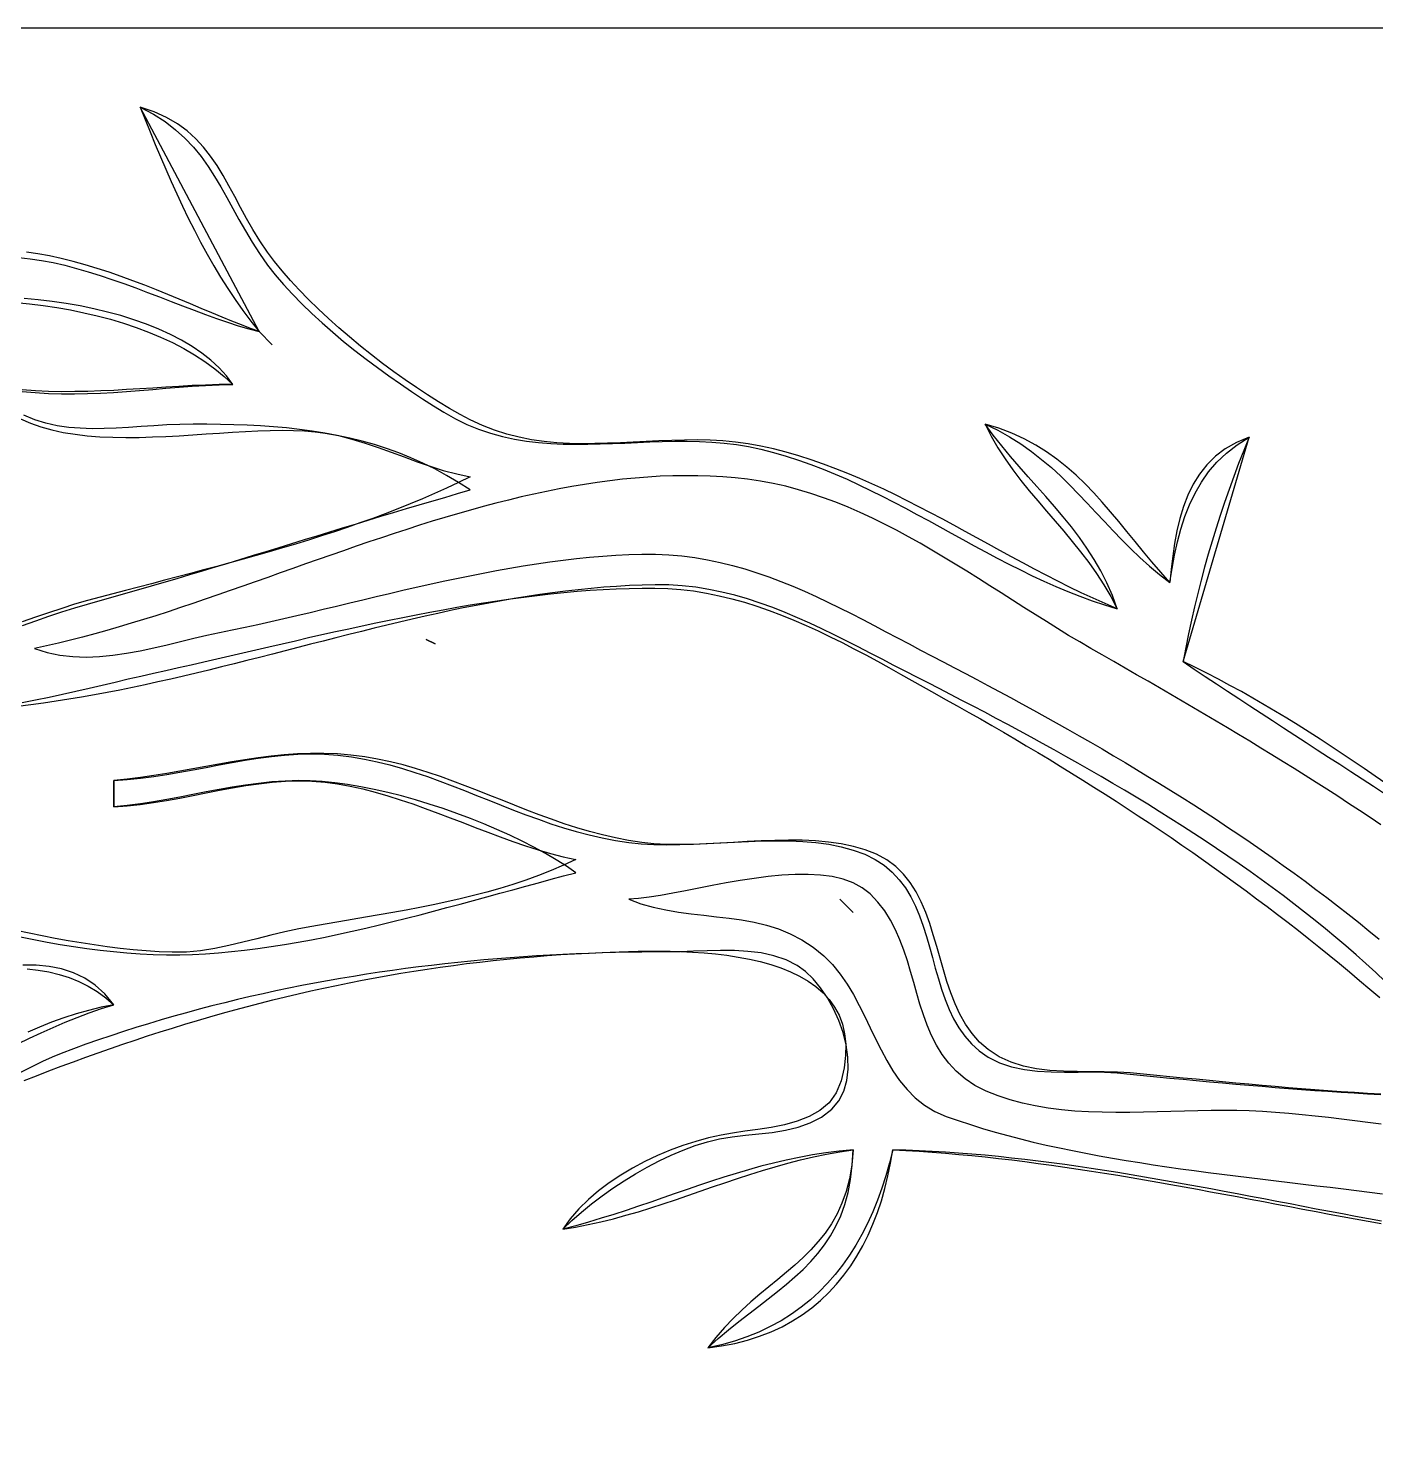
# Model space of a CAD drawing. Extents: x 0 to 411, y 0 to 483.
# Drawn here: x 221.5 to 323.6, y 376.7 to 483 of the extents above; entities that cross this region are included whole.
import ezdxf

# ---------------------------------------------------------------- set-up
doc = ezdxf.new("R2010")
doc.units = 0
for name, color, linetype in [('C18', 18, 'CONTINUOUS'), ('C27', 27, 'CONTINUOUS'), ('C59', 59, 'CONTINUOUS'), ('C7', 7, 'CONTINUOUS')]:
    doc.layers.add(name, color=color, linetype=linetype)

msp = doc.modelspace()

# ---------------------------------------------------------------- linework, layer by layer
at = {"layer": 'C18'}
for points in [[(269, 440.8155), (268.0282, 440.7921), (267.0569, 440.7528), (266.0862, 440.6982), (265.1159, 440.6288), (264.1462, 440.5453), (263.1769, 440.4483), (262.208, 440.3382), (261.2395, 440.2158), (260.2715, 440.0815), (259.3039, 439.936), (258.3366, 439.7799), (257.3697, 439.6137), (256.4031, 439.438), (255.4369, 439.2534), (254.4709, 439.0605), (253.5053, 438.8598), (252.54, 438.6521), (251.5749, 438.4377), (250.61, 438.2174), (249.6454, 437.9917), (248.681, 437.7611), (247.7168, 437.5264), (246.7528, 437.288), (245.789, 437.0465), (244.8253, 436.8026), (243.8617, 436.5567), (242.8982, 436.3096), (241.9349, 436.0617), (240.9716, 435.8137), (240.0084, 435.5661), (239.0452, 435.3196), (238.0821, 435.0746), (237.119, 434.8319), (236.1559, 434.5919), (235.1928, 434.3553), (234.2297, 434.1226), (233.2665, 433.8945), (232.3032, 433.6714), (231.3399, 433.4541), (230.3765, 433.243), (229.4129, 433.0388), (228.4493, 432.8421), (227.4855, 432.6533), (226.5215, 432.4732), (225.5574, 432.3023), (224.593, 432.1412), (223.6285, 431.9904), (222.6637, 431.8506), (221.6987, 431.7223), (220.7334, 431.6061)], [(324.3179, 410.7682), (323.5899, 411.4501), (322.8504, 412.1248), (322.0999, 412.7923), (321.3387, 413.4527), (320.5674, 414.1059), (319.7863, 414.7522), (318.9959, 415.3915), (318.1967, 416.0239), (317.3889, 416.6495), (316.5732, 417.2682), (315.7499, 417.8802), (314.9194, 418.4856), (314.0823, 419.0843), (313.2388, 419.6764), (312.3895, 420.2621), (311.5349, 420.8412), (310.6752, 421.414), (309.811, 421.9804), (308.9427, 422.5406), (308.0707, 423.0945), (307.1955, 423.6422), (306.3174, 424.1839), (305.437, 424.7194), (304.5547, 425.249), (303.6709, 425.7726), (302.786, 426.2903), (301.9004, 426.8021), (301.0147, 427.3082), (300.1292, 427.8086), (299.2444, 428.3033), (298.3606, 428.7923), (297.4785, 429.2758), (296.5982, 429.7539), (295.7204, 430.2264), (294.8455, 430.6936), (293.9737, 431.1555), (293.1058, 431.612), (292.2419, 432.0634), (291.3826, 432.5095), (290.5284, 432.9506), (289.6795, 433.3866), (288.8366, 433.8177), (288, 434.2438), (287.0959, 434.707), (286.1916, 435.1753), (285.2862, 435.6455), (284.379, 436.1144), (283.4693, 436.5787), (282.5563, 437.0352), (281.6391, 437.4808), (280.7172, 437.9123), (279.7896, 438.3263), (278.8557, 438.7197), (277.9147, 439.0894), (276.9658, 439.432), (276.0082, 439.7444), (275.0413, 440.0234), (274.0642, 440.2658), (273.0762, 440.4683), (272.0766, 440.6277), (271.0645, 440.7409), (270.0392, 440.8045), (269, 440.8156)], [(220.9303, 414.1421), (221.9344, 413.9417), (222.939, 413.7524), (223.9441, 413.5756), (224.9495, 413.4128), (225.9552, 413.2655), (226.9612, 413.1351), (227.9674, 413.023), (228.9738, 412.9307), (229.9803, 412.8597), (230.9869, 412.8113), (231.9934, 412.7871), (233, 412.7885), (233.9623, 412.814), (234.9345, 412.862), (235.9157, 412.9314), (236.9052, 413.0212), (237.9022, 413.1303), (238.9059, 413.2576), (239.9156, 413.4021), (240.9304, 413.5626), (241.9497, 413.7382), (242.9725, 413.9277), (243.9983, 414.13), (245.0261, 414.3442), (246.0552, 414.5691), (247.0848, 414.8037), (248.1142, 415.0469), (249.1426, 415.2976), (250.1692, 415.5548), (251.1932, 415.8174), (252.2139, 416.0843), (253.2305, 416.3544), (254.2422, 416.6267), (255.2482, 416.9002), (256.2478, 417.1737), (257.2402, 417.4462), (258.2247, 417.7166), (259.2003, 417.9839), (260.1665, 418.2469), (261.1223, 418.5046), (262.067, 418.756), (263, 419), (262.2803, 419.492), (261.5081, 419.9795), (260.6878, 420.4608), (259.8241, 420.934), (258.9215, 421.3973), (257.9844, 421.8488), (257.0174, 422.2867), (256.025, 422.7092), (255.0118, 423.1145), (253.9822, 423.5007), (252.9408, 423.866), (251.8921, 424.2085), (250.8407, 424.5265), (249.791, 424.818), (248.7476, 425.0814), (247.715, 425.3147), (246.6978, 425.5161), (245.7004, 425.6837), (244.7274, 425.8159), (243.7833, 425.9106), (242.8727, 425.9661), (242, 425.9807), (240.9835, 425.9504), (239.9736, 425.8795), (238.969, 425.7738), (237.9689, 425.6392), (236.9723, 425.4816), (235.9783, 425.3069), (234.9858, 425.121), (233.9938, 424.9298), (233.0015, 424.7391), (232.0078, 424.5548), (231.0118, 424.3829), (230.0125, 424.2292), (229.0088, 424.0996), (228, 424), (228, 426), (229.0121, 426.0655), (230.0182, 426.1655), (231.0191, 426.2943), (232.0157, 426.4462), (233.0089, 426.6153), (233.9995, 426.7961), (234.9884, 426.9827), (235.9764, 427.1695), (236.9644, 427.3507), (237.9533, 427.5206), (238.944, 427.6735), (239.9372, 427.8037), (240.9339, 427.9054), (241.935, 427.973), (242.9413, 428.0006), (243.9536, 427.9826), (244.9729, 427.9133), (246, 427.787), (246.9796, 427.6172), (247.9492, 427.4099), (248.9098, 427.1691), (249.8627, 426.8984), (250.8089, 426.6018), (251.7497, 426.283), (252.6862, 425.9458), (253.6196, 425.5942), (254.5509, 425.2319), (255.4814, 424.8627), (256.4121, 424.4905), (257.3443, 424.1191), (258.2792, 423.7523), (259.2178, 423.3939), (260.1612, 423.0478), (261.1108, 422.7177), (262.0676, 422.4076), (263.0327, 422.1212), (264.0073, 421.8623), (264.9927, 421.6348), (265.9898, 421.4425), (267, 421.2893), (267.9349, 421.1931), (268.897, 421.1396), (269.8825, 421.1219), (270.8876, 421.1329), (271.9086, 421.1656), (272.9415, 421.2132), (273.9827, 421.2685), (275.0282, 421.3247), (276.0745, 421.3747), (277.1175, 421.4116), (278.1535, 421.4284), (279.1788, 421.4181), (280.1896, 421.3737), (281.1819, 421.2883), (282.1521, 421.1549), (283.0964, 420.9664), (284.0109, 420.716), (284.8919, 420.3966), (285.6754, 420.0155), (286.3662, 419.564), (286.9725, 419.0484), (287.5029, 418.4751), (287.9655, 417.8503), (288.3688, 417.1804), (288.721, 416.4718), (289.0306, 415.7307), (289.3059, 414.9635), (289.5552, 414.1766), (289.7868, 413.3762), (290.0091, 412.5687), (290.2305, 411.7604), (290.4593, 410.9576), (290.7038, 410.1668), (290.9723, 409.3942), (291.2734, 408.6461), (291.6151, 407.9289), (292.006, 407.2489), (292.4544, 406.6124), (292.9685, 406.0259), (293.5568, 405.4955), (294.2276, 405.0277), (295.0902, 404.5935), (296.0103, 404.2856), (296.9759, 404.083), (297.9749, 403.9643), (298.9953, 403.9084), (300.0253, 403.8942), (301.0527, 403.9005), (302.0656, 403.906), (303.052, 403.8896), (304, 403.8302), (305.0016, 403.7346), (306.0023, 403.6389), (307.0024, 403.5434), (308.0018, 403.4483), (309.0006, 403.354), (309.999, 403.2606), (310.9969, 403.1685), (311.9945, 403.0778), (312.9919, 402.989), (313.9891, 402.9022), (314.9862, 402.8178), (315.9832, 402.7359), (316.9804, 402.6569), (317.9777, 402.5811), (318.9752, 402.5086), (319.973, 402.4399), (320.9712, 402.3751), (321.9699, 402.3145), (322.9691, 402.2583), (323.969, 402.207)], [(282.3858, 401.0925), (282.9198, 401.7278), (283.2974, 402.4581), (283.5299, 403.2651), (283.6287, 404.1305), (283.6052, 405.036), (283.4709, 405.9632), (283.2371, 406.894), (282.9151, 407.8101), (282.5165, 408.693), (282.0527, 409.5247), (281.5349, 410.2867), (280.9746, 410.9608), (280.3833, 411.5287), (279.7723, 411.9722), (278.9217, 412.4012), (278.0057, 412.7116), (277.0382, 412.9207), (276.0332, 413.0456), (275.0047, 413.1038), (273.9667, 413.1126), (272.9333, 413.0893), (271.9183, 413.0512), (270.9359, 413.0157), (270, 413), (269.001, 412.997), (268.0021, 412.9881), (267.0033, 412.9733), (266.0046, 412.9523), (265.0062, 412.9252), (264.0081, 412.8919), (263.0103, 412.8523), (262.0129, 412.8064), (261.0159, 412.754), (260.0195, 412.6952), (259.0236, 412.6297), (258.0282, 412.5577), (257.0336, 412.479), (256.0397, 412.3934), (255.0465, 412.3011), (254.0542, 412.2018), (253.0627, 412.0956), (252.0722, 411.9823), (251.0827, 411.8618), (250.0942, 411.7342), (249.1068, 411.5994), (248.1206, 411.4572), (247.1356, 411.3075), (246.1518, 411.1505), (245.1694, 410.9859), (244.1883, 410.8136), (243.2087, 410.6337), (242.2305, 410.4461), (241.2539, 410.2506), (240.2789, 410.0473), (239.3055, 409.8359), (238.3338, 409.6166), (237.3639, 409.3892), (236.3958, 409.1535), (235.4296, 408.9097), (234.4652, 408.6575), (233.5029, 408.397), (232.5425, 408.128), (231.5843, 407.8505), (230.6282, 407.5644), (229.6743, 407.2697), (228.7226, 406.9662), (227.7733, 406.6539), (226.8263, 406.3328), (225.8817, 406.0027), (224.9396, 405.6636), (224, 405.3155), (223.327, 405.0394), (222.5863, 404.698), (221.7866, 404.3037), (220.9364, 403.8691)], [(220.7254, 406.033), (221.6115, 406.461), (222.5016, 406.8797), (223.397, 407.2854), (224.299, 407.6749), (225.209, 408.0445), (226.1283, 408.3909), (227.0581, 408.7105), (228, 409), (227.3276, 409.8213), (226.5883, 410.491), (225.7886, 411.0211), (224.935, 411.4236), (224.034, 411.7105), (223.0922, 411.8937), (222.1161, 411.9852), (221.1123, 411.997)], [(324.0363, 392.5987), (323.0512, 392.7782), (322.0641, 392.9607), (321.0751, 393.1457), (320.0842, 393.3327), (319.0916, 393.5215), (318.0974, 393.7115), (317.1016, 393.9024), (316.1044, 394.0938), (315.1059, 394.2851), (314.1061, 394.4762), (313.1052, 394.6664), (312.1032, 394.8555), (311.1003, 395.043), (310.0965, 395.2284), (309.0919, 395.4115), (308.0868, 395.5918), (307.081, 395.7688), (306.0748, 395.9421), (305.0682, 396.1115), (304.0614, 396.2763), (303.0544, 396.4363), (302.0473, 396.591), (301.0403, 396.7401), (300.0334, 396.883), (299.0267, 397.0194), (298.0204, 397.1489), (297.0144, 397.2711), (296.009, 397.3856), (295.0042, 397.4919), (294.0002, 397.5896), (292.9969, 397.6784), (291.9946, 397.7578), (290.9932, 397.8275), (289.993, 397.8869), (288.994, 397.9357), (287.9963, 397.9735), (287, 398), (286.7542, 397.011), (286.481, 396.0451), (286.1793, 395.1034), (285.8485, 394.187), (285.4878, 393.2969), (285.0964, 392.4342), (284.6735, 391.6), (284.2184, 390.7953), (283.7303, 390.0212), (283.2085, 389.2789), (282.6521, 388.5693), (282.0604, 387.8935), (281.4326, 387.2526), (280.7679, 386.6477), (280.0656, 386.0799), (279.3249, 385.5502), (278.5451, 385.0597), (277.7252, 384.6095), (276.8647, 384.2006), (275.9627, 383.8341), (275.0184, 383.5112), (274.0311, 383.2327), (273, 383), (273.7904, 383.7027), (274.5737, 384.3631), (275.3466, 384.9882), (276.1061, 385.5848), (276.8492, 386.1597), (277.5727, 386.7198), (278.2737, 387.2719), (278.949, 387.8228), (279.5956, 388.3795), (280.2105, 388.9488), (280.7905, 389.5375), (281.3326, 390.1525), (281.8337, 390.8006), (282.2908, 391.4886), (282.7008, 392.2235), (283.0606, 393.0121), (283.3672, 393.8612), (283.6175, 394.7777), (283.8084, 395.7684), (283.9369, 396.8402), (284, 398), (282.9523, 397.9008), (281.9239, 397.7719), (280.9133, 397.6155), (279.9188, 397.4337), (278.9388, 397.2287), (277.9718, 397.0025), (277.0163, 396.7573), (276.0706, 396.4953), (275.1332, 396.2186), (274.2025, 395.9294), (273.2769, 395.6297), (272.3549, 395.3217), (271.4349, 395.0076), (270.5154, 394.6895), (269.5947, 394.3696), (268.6713, 394.0499), (267.7437, 393.7327), (266.8102, 393.42), (265.8692, 393.114), (264.9193, 392.8169), (263.9588, 392.5307), (262.9862, 392.2577), (262, 392), (262.6911, 392.6532), (263.4211, 393.2939), (264.1863, 393.9188), (264.9829, 394.525), (265.8074, 395.1093), (266.656, 395.6685), (267.5249, 396.1996), (268.4106, 396.6995), (269.3093, 397.1651), (270.2173, 397.5932), (271.131, 397.9808), (272.0467, 398.3247), (272.9606, 398.6219), (273.8802, 398.8448), (274.8474, 398.9996), (275.8464, 399.1136), (276.8611, 399.2146), (277.8755, 399.3301), (278.8738, 399.4878), (279.8399, 399.7153), (280.7579, 400.0402), (281.6118, 400.49), (282.3858, 401.0926)]]:
    msp.add_lwpolyline(points, dxfattribs=at)
at = {"layer": 'C27'}
msp.add_lwpolyline([(283, 417), (284, 416), (283, 417)], dxfattribs=at)
at = {"layer": 'C59'}
msp.add_lwpolyline([(251.6667, 436.6667), (252.3333, 436.3333), (251.6666, 436.6666)], dxfattribs=at)
at = {"layer": 'C7'}
for points in [[(411, 220), (411, 483), (173, 483)], [(220.7926, 465.6097), (221.6474, 465.5228), (222.5134, 465.3939), (223.3893, 465.2268), (224.2732, 465.0253), (225.1637, 464.7931), (226.0592, 464.5341), (226.958, 464.252), (227.8585, 463.9507), (228.7592, 463.6338), (229.6585, 463.3052), (230.5548, 462.9687), (231.4464, 462.6281), (232.3319, 462.287), (233.2095, 461.9494), (234.0777, 461.619), (234.9349, 461.2996), (235.7795, 460.995), (236.6099, 460.7089), (237.4245, 460.4452), (238.2217, 460.2076), (239, 460), (230, 477), (230.9938, 476.4755), (231.882, 475.9078), (232.6761, 475.2998), (233.3875, 474.6543), (234.0277, 473.9744), (234.6081, 473.2628), (235.1403, 472.5225), (235.6357, 471.7563), (236.1057, 470.9672), (236.5618, 470.158), (237.0155, 469.3316), (237.4782, 468.4909), (237.9615, 467.6389), (238.4767, 466.7783), (239.0353, 465.9121), (239.6489, 465.0432), (240.2225, 464.3065), (240.8481, 463.5698), (241.5207, 462.8351), (242.2351, 462.1044), (242.9862, 461.3797), (243.7689, 460.6631), (244.5781, 459.9566), (245.4086, 459.2623), (246.2553, 458.582), (247.1132, 457.918), (247.9771, 457.2721), (248.8418, 456.6465), (249.7024, 456.0431), (250.5536, 455.464), (251.3903, 454.9112), (252.2075, 454.3868), (253, 453.8927), (253.8695, 453.3975), (254.7481, 452.9714), (255.635, 452.6098), (256.5297, 452.3079), (257.4316, 452.0608), (258.3401, 451.8638), (259.2547, 451.7121), (260.1748, 451.601), (261.0997, 451.5257), (262.0288, 451.4815), (262.9617, 451.4635), (263.8977, 451.4669), (264.8362, 451.4871), (265.7767, 451.5192), (266.7185, 451.5585), (267.661, 451.6002), (268.6038, 451.6396), (269.5461, 451.6718), (270.4875, 451.6921), (271.4272, 451.6957), (272.3649, 451.6779), (273.2997, 451.6339), (274.2312, 451.5589), (275.1588, 451.4481), (276.0819, 451.2968), (277, 451.1003), (277.9687, 450.8498), (278.9244, 450.5703), (279.8681, 450.264), (280.8005, 449.9326), (281.7226, 449.5782), (282.6352, 449.2027), (283.5392, 448.8082), (284.4355, 448.3966), (285.3251, 447.9698), (286.2087, 447.5298), (287.0873, 447.0787), (287.9617, 446.6183), (288.8329, 446.1507), (289.7016, 445.6777), (290.5689, 445.2015), (291.4356, 444.7239), (292.3025, 444.2469), (293.1706, 443.7726), (294.0408, 443.3028), (294.9138, 442.8395), (295.7907, 442.3848), (296.6723, 441.9405), (297.5594, 441.5086), (298.453, 441.0912), (299.354, 440.6902), (300.2632, 440.3076), (301.1815, 439.9452), (302.1098, 439.6052), (303.049, 439.2895), (304, 439), (303.641, 440.0013), (303.2285, 440.956), (302.7675, 441.8688), (302.2628, 442.7447), (301.7195, 443.5885), (301.1426, 444.4052), (300.537, 445.1996), (299.9078, 445.9767), (299.2598, 446.7414), (298.5981, 447.4986), (297.9276, 448.2531), (297.2534, 449.01), (296.5804, 449.774), (295.9136, 450.5501), (295.2579, 451.3432), (294.6184, 452.1582), (294, 453), (294.9552, 452.5392), (295.8559, 452.037), (296.7074, 451.4974), (297.515, 450.9243), (298.2842, 450.3216), (299.0201, 449.6933), (299.7282, 449.0434), (300.4139, 448.3758), (301.0824, 447.6945), (301.7391, 447.0035), (302.3893, 446.3067), (303.0384, 445.6081), (303.6918, 444.9117), (304.3547, 444.2213), (305.0325, 443.5411), (305.7306, 442.8748), (306.4544, 442.2266), (307.209, 441.6003), (308, 441), (308.1676, 442.0464), (308.3587, 443.071), (308.58, 444.0706), (308.8387, 445.0422), (309.1417, 445.9824), (309.496, 446.8882), (309.9086, 447.7565), (310.3865, 448.584), (310.9367, 449.3676), (311.5662, 450.1041), (312.2818, 450.7905), (313.0908, 451.4235), (314, 452), (313.5961, 450.9994), (313.2086, 450.0064), (312.8369, 449.0195), (312.4804, 448.0371), (312.1387, 447.0578), (311.8113, 446.0801), (311.4975, 445.1024), (311.1969, 444.1233), (310.9091, 443.1413), (310.6333, 442.1549), (310.3692, 441.1625), (310.1162, 440.1627), (309.8739, 439.154), (309.6416, 438.1349), (309.4188, 437.1038), (309.2051, 436.0593), (309, 435), (309.841, 434.4344), (310.6837, 433.8711), (311.5278, 433.31), (312.3732, 432.7509), (313.2197, 432.1934), (314.0672, 431.6374), (314.9156, 431.0826), (315.7647, 430.5289), (316.6144, 429.976), (317.4644, 429.4238), (318.3147, 428.8719), (319.1652, 428.3202), (320.0155, 427.7684), (320.8658, 427.2164), (321.7156, 426.6639), (322.565, 426.1107), (323.4138, 425.5566), (324.2618, 425.0013)], [(324.3621, 425.7515), (323.5408, 426.3244), (322.7171, 426.8929), (321.8907, 427.4567), (321.0614, 428.0152), (320.2288, 428.5679), (319.3929, 429.1143), (318.5532, 429.6539), (317.7095, 430.1862), (316.8617, 430.7107), (316.0094, 431.227), (315.1523, 431.7345), (314.2904, 432.2328), (313.4231, 432.7213), (312.5505, 433.1995), (311.6721, 433.667), (310.7877, 434.1232), (309.8971, 434.5677), (309, 435), (314, 452), (313.0386, 451.604), (312.1898, 451.1195), (311.4459, 450.5538), (310.7993, 449.9139), (310.2424, 449.2069), (309.7674, 448.44), (309.3667, 447.6202), (309.0327, 446.7547), (308.7577, 445.8506), (308.534, 444.915), (308.3541, 443.955), (308.2102, 442.9778), (308.0947, 441.9904), (308, 441), (307.3092, 441.7715), (306.6432, 442.5463), (305.9964, 443.3209), (305.3638, 444.0921), (304.7401, 444.8565), (304.12, 445.6109), (303.4983, 446.3519), (302.8697, 447.0762), (302.2289, 447.7806), (301.5708, 448.4618), (300.8901, 449.1163), (300.1815, 449.741), (299.4398, 450.3325), (298.6597, 450.8876), (297.836, 451.4028), (296.9634, 451.875), (296.0367, 452.3008), (295.0506, 452.6769), (294, 453), (294.464, 452.0833), (294.9729, 451.2028), (295.5208, 450.3536), (296.1018, 449.5307), (296.71, 448.7292), (297.3397, 447.9443), (297.9849, 447.171), (298.6397, 446.4044), (299.2983, 445.6397), (299.9549, 444.8719), (300.6035, 444.0961), (301.2383, 443.3075), (301.8534, 442.5011), (302.443, 441.6721), (303.0012, 440.8155), (303.5222, 439.9264), (304, 439), (303.0908, 439.3884), (302.1879, 439.793), (301.2908, 440.2121), (300.3988, 440.6442), (299.5112, 441.0878), (298.6275, 441.5411), (297.7471, 442.0028), (296.8694, 442.4713), (295.9937, 442.9449), (295.1195, 443.4222), (294.2461, 443.9015), (293.3729, 444.3814), (292.4994, 444.8602), (291.6248, 445.3364), (290.7487, 445.8084), (289.8703, 446.2748), (288.9891, 446.7338), (288.1045, 447.1841), (287.2159, 447.6239), (286.3226, 448.0518), (285.424, 448.4662), (284.5196, 448.8655), (283.6087, 449.2482), (282.6907, 449.6128), (281.7651, 449.9576), (280.8311, 450.2811), (279.8882, 450.5817), (278.9358, 450.8579), (277.9732, 451.1082), (277, 451.331), (276.0485, 451.5072), (275.0923, 451.6357), (274.1318, 451.7221), (273.1678, 451.7719), (272.2008, 451.791), (271.2315, 451.7849), (270.2604, 451.7593), (269.2883, 451.7199), (268.3158, 451.6723), (267.3434, 451.6222), (266.3717, 451.5753), (265.4015, 451.5371), (264.4333, 451.5134), (263.4678, 451.5098), (262.5055, 451.532), (261.5471, 451.5857), (260.5933, 451.6765), (259.6446, 451.81), (258.7016, 451.9919), (257.7651, 452.2279), (256.8355, 452.5237), (255.9136, 452.8848), (255, 453.3171), (254.2229, 453.7321), (253.4228, 454.1863), (252.6037, 454.6768), (251.7695, 455.2011), (250.9244, 455.7564), (250.0723, 456.3402), (249.2171, 456.9498), (248.363, 457.5826), (247.5139, 458.2358), (246.6738, 458.9068), (245.8467, 459.5931), (245.0366, 460.2918), (244.2475, 461.0005), (243.4835, 461.7164), (242.7484, 462.4369), (242.0465, 463.1593), (241.3815, 463.881), (240.7576, 464.5994), (240.1787, 465.3117), (239.6489, 466.0154), (239.0643, 466.8704), (238.5347, 467.7247), (238.0478, 468.5736), (237.5913, 469.4124), (237.1527, 470.2365), (236.72, 471.0412), (236.2806, 471.8219), (235.8224, 472.5739), (235.333, 473.2926), (234.8001, 473.9734), (234.2114, 474.6115), (233.5546, 475.2024), (232.8173, 475.7413), (231.9874, 476.2236), (231.0523, 476.6447), (230, 477), (230.3748, 476.0648), (230.7545, 475.1269), (231.1402, 474.1877), (231.5329, 473.2483), (231.9338, 472.31), (232.3438, 471.3741), (232.7641, 470.4419), (233.1958, 469.5146), (233.6398, 468.5935), (234.0974, 467.6798), (234.5695, 466.7749), (235.0573, 465.8799), (235.5618, 464.9961), (236.0841, 464.1248), (236.6252, 463.2673), (237.1863, 462.4248), (237.7684, 461.5985), (238.3726, 460.7898), (239, 460), (238.3487, 460.2416), (237.6628, 460.5085), (236.9446, 460.7976), (236.1967, 461.1054), (235.4216, 461.4287), (234.6218, 461.7642), (233.7999, 462.1086), (232.9583, 462.4586), (232.0996, 462.8109), (231.2263, 463.1622), (230.3409, 463.5093), (229.4459, 463.8488), (228.5438, 464.1775), (227.6371, 464.492), (226.7284, 464.7891), (225.8202, 465.0654), (224.915, 465.3177), (224.0153, 465.5428), (223.1236, 465.7372), (222.2425, 465.8977), (221.3744, 466.0211)], [(221.0449, 455.471), (222.046, 455.3759), (223.0418, 455.3152), (224.0334, 455.2852), (225.0218, 455.2822), (226.008, 455.3024), (226.9929, 455.3422), (227.9777, 455.3979), (228.9633, 455.4657), (229.9508, 455.5419), (230.9411, 455.6229), (231.9353, 455.7048), (232.9344, 455.7841), (233.9394, 455.857), (234.9513, 455.9197), (235.9712, 455.9686), (237, 456), (236.5225, 456.6442), (235.9718, 457.2531), (235.3528, 457.8271), (234.6703, 458.3665), (233.9294, 458.8717), (233.1348, 459.3432), (232.2914, 459.7814), (231.4043, 460.1867), (230.4782, 460.5594), (229.518, 460.9), (228.5287, 461.2089), (227.5152, 461.4864), (226.4824, 461.7331), (225.4351, 461.9493), (224.3783, 462.1353), (223.3168, 462.2917), (222.2556, 462.4188), (221.1995, 462.517)], [(220.5913, 462.1944), (221.6183, 462.0949), (222.6483, 461.9694), (223.6782, 461.8174), (224.705, 461.6382), (225.7254, 461.4314), (226.7364, 461.1965), (227.7349, 460.933), (228.7178, 460.6404), (229.6818, 460.3182), (230.624, 459.9657), (231.5412, 459.5827), (232.4303, 459.1684), (233.2882, 458.7225), (234.1117, 458.2444), (234.8977, 457.7336), (235.6432, 457.1896), (236.345, 456.6119), (237, 456), (235.9701, 455.9827), (234.95, 455.9501), (233.9385, 455.9052), (232.9343, 455.8511), (231.9365, 455.7908), (230.9439, 455.7273), (229.9553, 455.6637), (228.9697, 455.6031), (227.9859, 455.5484), (227.0028, 455.5028), (226.0192, 455.4692), (225.0341, 455.4507), (224.0463, 455.4503), (223.0547, 455.4712), (222.0581, 455.5163), (221.0555, 455.5887)], [(239, 460), (240, 459), (239, 460)], [(220.9372, 453.3993), (221.6824, 453.0646), (222.4714, 452.783), (223.3003, 452.5508), (224.1655, 452.3641), (225.0631, 452.2192), (225.9893, 452.1123), (226.9404, 452.0398), (227.9126, 451.9977), (228.902, 451.9825), (229.905, 451.9902), (230.9177, 452.0173), (231.9364, 452.0598), (232.9572, 452.1141), (233.9764, 452.1764), (234.9902, 452.243), (235.9949, 452.31), (236.9866, 452.3738), (237.9615, 452.4305), (238.916, 452.4765), (239.8461, 452.5079), (240.7482, 452.521), (241.6184, 452.5121), (242.4529, 452.4774), (243.248, 452.4131), (244, 452.3156)], [(221.084, 437.7426), (222.0826, 438.0842), (223.0745, 438.4284), (224.0588, 438.7634), (225.0343, 439.0779), (226, 439.3603), (226.9727, 439.6282), (227.9444, 439.8996), (228.9151, 440.1743), (229.8849, 440.4521), (230.8538, 440.7328), (231.8219, 441.016), (232.7892, 441.3017), (233.7559, 441.5895), (234.722, 441.8792), (235.6876, 442.1706), (236.6528, 442.4635), (237.6176, 442.7576), (238.582, 443.0527), (239.5463, 443.3485), (240.5103, 443.645), (241.4743, 443.9417), (242.4383, 444.2385), (243.4023, 444.5352), (244.3664, 444.8315), (245.3307, 445.1271), (246.2953, 445.422), (247.2602, 445.7158), (248.2256, 446.0082), (249.1913, 446.2992), (250.1577, 446.5884), (251.1246, 446.8756), (252.0922, 447.1606), (253.0606, 447.4431), (254.0298, 447.723), (255, 448), (254.1058, 448.5764), (253.2084, 449.1074), (252.3076, 449.5947), (251.4029, 450.0401), (250.4938, 450.4455), (249.5801, 450.8128), (248.6613, 451.1436), (247.737, 451.4399), (246.8068, 451.7035), (245.8703, 451.9363), (244.9272, 452.1399), (243.977, 452.3164), (243.0193, 452.4674), (242.0538, 452.5949), (241.0801, 452.7006), (240.0977, 452.7864), (239.1063, 452.8541), (238.1054, 452.9055), (237.0948, 452.9426), (236.0739, 452.967), (235.0424, 452.9806), (234, 452.9853), (232.9961, 452.9704), (232.0061, 452.93), (231.0299, 452.8731), (230.0675, 452.8082), (229.1187, 452.7443), (228.1835, 452.6901), (227.2619, 452.6544), (226.3537, 452.6461), (225.459, 452.6739), (224.5776, 452.7465), (223.7095, 452.8729), (222.8547, 453.0618), (222.013, 453.3219), (221.1844, 453.6622)], [(244, 452.3155), (245.0282, 452.1176), (246.0391, 451.8613), (247.0365, 451.5592), (248.0245, 451.2238), (249.0068, 450.8676), (249.9874, 450.5034), (250.9701, 450.1436), (251.9588, 449.8007), (252.9574, 449.4875), (253.9698, 449.2164), (255, 449), (254.1111, 448.563), (253.2108, 448.1392), (252.2999, 447.7282), (251.3788, 447.3293), (250.4484, 446.9422), (249.5091, 446.5664), (248.5618, 446.2012), (247.6069, 445.8463), (246.6451, 445.5011), (245.6771, 445.1652), (244.7036, 444.8381), (243.7251, 444.5191), (242.7423, 444.208), (241.7559, 443.9041), (240.7665, 443.607), (239.7747, 443.3161), (238.7811, 443.0311), (237.7865, 442.7513), (236.7914, 442.4763), (235.7966, 442.2056), (234.8025, 441.9387), (233.81, 441.6751), (232.8196, 441.4143), (231.8319, 441.1558), (230.8476, 440.8992), (229.8674, 440.6438), (228.8919, 440.3893), (227.9217, 440.1351), (226.9575, 439.8808), (226, 439.6258)], [(276, 448.8155), (275.062, 448.9166), (274.1219, 448.9934), (273.1796, 449.0465), (272.2352, 449.0766), (271.2889, 449.0843), (270.3408, 449.0705), (269.391, 449.0357), (268.4395, 448.9807), (267.4865, 448.9062), (266.5321, 448.8128), (265.5764, 448.7013), (264.6195, 448.5724), (263.6615, 448.4267), (262.7025, 448.265), (261.7426, 448.0879), (260.7819, 447.8962), (259.8205, 447.6905), (258.8585, 447.4715), (257.8961, 447.24), (256.9332, 446.9966), (255.9702, 446.742), (255.0069, 446.4769), (254.0436, 446.2021), (253.0803, 445.9181), (252.1172, 445.6258), (251.1544, 445.3257), (250.1919, 445.0187), (249.2298, 444.7053), (248.2683, 444.3863), (247.3075, 444.0624), (246.3475, 443.7343), (245.3883, 443.4027), (244.4302, 443.0682), (243.4731, 442.7316), (242.5172, 442.3935), (241.5626, 442.0547), (240.6094, 441.7159), (239.6577, 441.3777), (238.7076, 441.0408), (237.7592, 440.706), (236.8127, 440.3739), (235.8681, 440.0452), (234.9254, 439.7207), (233.985, 439.401), (233.0467, 439.0868), (232.1108, 438.7788), (231.1773, 438.4777), (230.2464, 438.1843), (229.3182, 437.8991), (228.3926, 437.6229), (227.47, 437.3564), (226.5503, 437.1003), (225.6337, 436.8553), (224.7202, 436.6221), (223.8101, 436.4013), (222.9033, 436.1937), (222, 436)], [(323.9795, 422.6377), (323.1707, 423.1814), (322.3582, 423.7215), (321.542, 424.2584), (320.7222, 424.7919), (319.899, 425.3224), (319.0724, 425.8499), (318.2426, 426.3747), (317.4096, 426.8968), (316.5736, 427.4163), (315.7347, 427.9335), (314.893, 428.4484), (314.0486, 428.9612), (313.2015, 429.4721), (312.352, 429.9812), (311.5, 430.4886), (310.6458, 430.9945), (309.7893, 431.499), (308.9308, 432.0023), (308.0703, 432.5044), (307.2079, 433.0056), (306.3437, 433.506), (305.4779, 434.0057), (304.6105, 434.5049), (303.7416, 435.0037), (302.8714, 435.5022), (302, 436.0007), (301.1652, 436.4853), (300.3273, 436.9855), (299.486, 437.4991), (298.6413, 438.024), (297.793, 438.5583), (296.941, 439.0998), (296.0852, 439.6465), (295.2253, 440.1963), (294.3613, 440.7472), (293.493, 441.2971), (292.6203, 441.8439), (291.7431, 442.3856), (290.8612, 442.9201), (289.9744, 443.4454), (289.0827, 443.9594), (288.1859, 444.4601), (287.2838, 444.9453), (286.3764, 445.4131), (285.4634, 445.8613), (284.5448, 446.2879), (283.6204, 446.6909), (282.69, 447.0681), (281.7536, 447.4175), (280.811, 447.7372), (279.862, 448.0249), (278.9066, 448.2786), (277.9445, 448.4964), (276.9757, 448.676), (276, 448.8156)], [(222, 436), (222.941, 435.6925), (223.9059, 435.4877), (224.8909, 435.3748), (225.8925, 435.3434), (226.9068, 435.383), (227.9302, 435.4831), (228.959, 435.6332), (229.9895, 435.8227), (231.0179, 436.0411), (232.0406, 436.278), (233.0538, 436.5229), (234.0539, 436.7651), (235.0372, 436.9942), (236, 437.1998), (236.966, 437.397), (237.9374, 437.6027), (238.9139, 437.8161), (239.8952, 438.0363), (240.8808, 438.2621), (241.8706, 438.4928), (242.8642, 438.7275), (243.8613, 438.9651), (244.8615, 439.2047), (245.8646, 439.4454), (246.8701, 439.6863), (247.8779, 439.9265), (248.8875, 440.165), (249.8987, 440.4008), (250.9111, 440.6331), (251.9244, 440.8609), (252.9383, 441.0833), (253.9525, 441.2994), (254.9666, 441.5082), (255.9804, 441.7087), (256.9934, 441.9002), (258.0055, 442.0815), (259.0162, 442.2518), (260.0253, 442.4102), (261.0324, 442.5558), (262.0372, 442.6875), (263.0394, 442.8045), (264.0386, 442.9058), (265.0346, 442.9905), (266.0271, 443.0577), (267.0156, 443.1064), (268, 443.1358), (269.0223, 443.1335), (270.0292, 443.0878), (271.0214, 443.0006), (271.9998, 442.8742), (272.9652, 442.7107), (273.9186, 442.5122), (274.8608, 442.281), (275.7927, 442.019), (276.715, 441.7286), (277.6287, 441.4118), (278.5347, 441.0707), (279.4338, 440.7076), (280.3269, 440.3246), (281.2148, 439.9238), (282.0984, 439.5073), (282.9786, 439.0774), (283.8562, 438.6361), (284.7321, 438.1856), (285.6071, 437.728), (286.4822, 437.2656), (287.3581, 436.8004), (288.2359, 436.3345), (289.1162, 435.8703), (290, 435.4097), (290.8356, 434.9763), (291.6756, 434.538), (292.5199, 434.0947), (293.368, 433.6464), (294.2196, 433.193), (295.0745, 432.7346), (295.9323, 432.2711), (296.7927, 431.8025), (297.6554, 431.3287), (298.5201, 430.8498), (299.3864, 430.3657), (300.2542, 429.8764), (301.123, 429.3819), (301.9926, 428.8821), (302.8626, 428.377), (303.7328, 427.8666), (304.6027, 427.3509), (305.4722, 426.8298), (306.3409, 426.3033), (307.2085, 425.7714), (308.0746, 425.2341), (308.9391, 424.6913), (309.8015, 424.143), (310.6615, 423.5893), (311.5189, 423.03), (312.3733, 422.4651), (313.2245, 421.8947), (314.0721, 421.3186), (314.9157, 420.7369), (315.7552, 420.1496), (316.5901, 419.5565), (317.4202, 418.9578), (318.2452, 418.3533), (319.0647, 417.7431), (319.8785, 417.1271), (320.6862, 416.5053), (321.4875, 415.8776), (322.2822, 415.2441), (323.0698, 414.6047), (323.8501, 413.9595)], [(221.0534, 431.8917), (222.074, 432.0909), (223.0925, 432.3025), (224.1075, 432.5238), (225.1176, 432.7521), (226.1216, 432.9847), (227.1179, 433.2188), (228.1053, 433.4518), (229.0824, 433.6808), (230.0477, 433.9033), (231, 434.1165), (231.9449, 434.3257), (232.8975, 434.5396), (233.8573, 434.7577), (234.824, 434.9794), (235.7971, 435.2041), (236.7762, 435.4313), (237.761, 435.6604), (238.7511, 435.8907), (239.7461, 436.1218), (240.7455, 436.3531), (241.7491, 436.5839), (242.7564, 436.8138), (243.7671, 437.0421), (244.7807, 437.2683), (245.7969, 437.4917), (246.8152, 437.7119), (247.8354, 437.9283), (248.8569, 438.1402), (249.8795, 438.3472), (250.9026, 438.5485), (251.9261, 438.7438), (252.9493, 438.9323), (253.9721, 439.1135), (254.9939, 439.2869), (256.0144, 439.4519), (257.0332, 439.6079), (258.0499, 439.7543), (259.0642, 439.8905), (260.0755, 440.0161), (261.0837, 440.1303), (262.0882, 440.2327), (263.0886, 440.3227), (264.0847, 440.3997), (265.076, 440.463), (266.062, 440.5123), (267.0425, 440.5468), (268.0171, 440.566), (268.9853, 440.5694), (269.9698, 440.5408), (270.949, 440.4664), (271.923, 440.3487), (272.8915, 440.19), (273.8546, 439.9928), (274.8121, 439.7594), (275.764, 439.4924), (276.7101, 439.194), (277.6504, 438.8668), (278.5848, 438.5132), (279.5132, 438.1355), (280.4356, 437.7362), (281.3518, 437.3178), (282.2618, 436.8825), (283.1654, 436.4329), (284.0626, 435.9713), (284.9534, 435.5002), (285.8376, 435.022), (286.7151, 434.5391), (287.5859, 434.0539), (288.4498, 433.5689), (289.3069, 433.0864), (290.157, 432.6089), (291, 432.1389)], [(226, 439.6257), (225.0286, 439.3463), (224.0474, 439.0334), (223.0577, 438.699), (222.0608, 438.3549), (221.0583, 438.0132)], [(291, 432.1388), (291.8834, 431.6464), (292.7639, 431.1511), (293.6415, 430.6528), (294.516, 430.1514), (295.3875, 429.6469), (296.256, 429.1391), (297.1214, 428.628), (297.9838, 428.1137), (298.8431, 427.5959), (299.6994, 427.0747), (300.5525, 426.55), (301.4026, 426.0217), (302.2495, 425.4898), (303.0933, 424.9542), (303.934, 424.4149), (304.7715, 423.8717), (305.6058, 423.3247), (306.437, 422.7738), (307.265, 422.2189), (308.0897, 421.6599), (308.9113, 421.0968), (309.7296, 420.5296), (310.5447, 419.9581), (311.3566, 419.3824), (312.1651, 418.8023), (312.9704, 418.2178), (313.7724, 417.6288), (314.5711, 417.0354), (315.3665, 416.4373), (316.1585, 415.8346), (316.9472, 415.2272), (317.7326, 414.615), (318.5145, 413.998), (319.2931, 413.3762), (320.0683, 412.7494), (320.8402, 412.1176), (321.6085, 411.4807), (322.3735, 410.8387), (323.135, 410.1916), (323.8931, 409.5392)], [(294.2276, 405.6033), (293.577, 406.1754), (293.0119, 406.8171), (292.5218, 407.5195), (292.0967, 408.2742), (291.7262, 409.0724), (291.4001, 409.9055), (291.1083, 410.7649), (290.8404, 411.6419), (290.5864, 412.5279), (290.3358, 413.4142), (290.0786, 414.2923), (289.8045, 415.1534), (289.5032, 415.989), (289.1646, 416.7904), (288.7783, 417.5489), (288.3343, 418.256), (287.8222, 418.9029), (287.2318, 419.481), (286.5529, 419.9818), (285.7754, 420.3966), (284.9211, 420.7283), (284.0271, 420.9886), (283.0978, 421.1846), (282.1377, 421.3235), (281.1514, 421.4124), (280.1435, 421.4585), (279.1183, 421.469), (278.0805, 421.4511), (277.0345, 421.412), (275.9849, 421.3588), (274.9362, 421.2988), (273.8929, 421.2391), (272.8595, 421.1868), (271.8406, 421.1492), (270.8407, 421.1335), (269.8643, 421.1468), (268.9158, 421.1963), (268, 421.2893), (266.9898, 421.4425), (265.9926, 421.6348), (265.0072, 421.8622), (264.0326, 422.121), (263.0674, 422.4073), (262.1107, 422.7173), (261.1611, 423.0472), (260.2177, 423.3932), (259.2791, 423.7515), (258.3443, 424.1181), (257.4121, 424.4895), (256.4814, 424.8616), (255.551, 425.2307), (254.6197, 425.593), (253.6864, 425.9446), (252.7499, 426.2817), (251.8091, 426.6006), (250.8628, 426.8973), (249.9099, 427.1682), (248.9493, 427.4093), (247.9797, 427.6168), (247, 427.787), (245.9634, 427.9196), (244.9364, 428.0027), (243.9181, 428.0406), (242.9074, 428.0376), (241.9033, 427.9979), (240.9049, 427.9259), (239.9112, 427.8259), (238.9213, 427.7021), (237.9341, 427.5588), (236.9487, 427.4004), (235.9642, 427.2311), (234.9794, 427.0552), (233.9936, 426.877), (233.0056, 426.7008), (232.0145, 426.5309), (231.0194, 426.3715), (230.0192, 426.2271), (229.0131, 426.1018), (228, 426), (228, 424), (229.001, 424.0659), (230.0012, 424.1716), (231.0008, 424.3101), (231.9999, 424.4742), (232.9987, 424.6568), (233.9972, 424.8509), (234.9957, 425.0494), (235.9941, 425.2452), (236.9928, 425.4311), (237.9918, 425.6002), (238.9912, 425.7453), (239.9913, 425.8594), (240.992, 425.9353), (241.9936, 425.966), (242.9962, 425.9444), (244, 425.8634), (244.9525, 425.7334), (245.9036, 425.561), (246.8535, 425.3505), (247.8024, 425.1059), (248.7504, 424.8315), (249.6978, 424.5315), (250.6447, 424.2101), (251.5914, 423.8715), (252.5379, 423.52), (253.4847, 423.1597), (254.4317, 422.7948), (255.3792, 422.4296), (256.3274, 422.0682), (257.2764, 421.7149), (258.2266, 421.3739), (259.178, 421.0493), (260.1308, 420.7454), (261.0853, 420.4664), (262.0416, 420.2165), (263, 420), (262.0726, 419.5653), (261.1311, 419.1608), (260.1765, 418.7847), (259.2101, 418.435), (258.2328, 418.1099), (257.2457, 417.8075), (256.2499, 417.526), (255.2465, 417.2636), (254.2365, 417.0183), (253.2211, 416.7884), (252.2013, 416.5719), (251.1782, 416.367), (250.1529, 416.1719), (249.1264, 415.9847), (248.0999, 415.8035), (247.0744, 415.6265), (246.051, 415.4518), (245.0308, 415.2775), (244.0148, 415.1019), (243.0042, 414.9231), (242, 414.7392)], [(323.9937, 399.9464), (322.9981, 400.0753), (322.0023, 400.2028), (321.0059, 400.3273), (320.0087, 400.4468), (319.0107, 400.5596), (318.0115, 400.6639), (317.011, 400.758), (316.0091, 400.8399), (315.0055, 400.9081), (314, 400.9606), (313.0608, 400.9895), (312.0985, 400.9982), (311.1159, 400.9906), (310.116, 400.9711), (309.1014, 400.9438), (308.0753, 400.9128), (307.0403, 400.8825), (305.9994, 400.857), (304.9555, 400.8404), (303.9114, 400.837), (302.87, 400.851), (301.8342, 400.8865), (300.8069, 400.9477), (299.7909, 401.039), (298.7892, 401.1643), (297.8045, 401.328), (296.8397, 401.5342), (295.8978, 401.7871), (294.9817, 402.0909), (294.0941, 402.4498), (293.2339, 402.8908), (292.4789, 403.3959), (291.8193, 403.9591), (291.2455, 404.5746), (290.7479, 405.2366), (290.3168, 405.9393), (289.9427, 406.6767), (289.616, 407.4432), (289.3269, 408.2328), (289.066, 409.0397), (288.8235, 409.8582), (288.5898, 410.6823), (288.3554, 411.5062), (288.1105, 412.3242), (287.8456, 413.1304), (287.5511, 413.9189), (287.2173, 414.6839), (286.8346, 415.4196), (286.3934, 416.1202), (285.8841, 416.7798), (285.297, 417.3927), (284.6942, 417.8612), (284.007, 418.2306), (283.2439, 418.5089), (282.4137, 418.7041), (281.5248, 418.824), (280.5859, 418.8766), (279.6055, 418.8698), (278.5923, 418.8117), (277.5548, 418.7102), (276.5016, 418.5731), (275.4414, 418.4086), (274.3827, 418.2244), (273.3342, 418.0286), (272.3044, 417.8291), (271.3019, 417.6339), (270.3353, 417.4509), (269.4132, 417.288), (268.5442, 417.1533), (267.7369, 417.0546), (267, 417), (267.9233, 416.6571), (268.8603, 416.3881), (269.8081, 416.1793), (270.7638, 416.0169), (271.7244, 415.8872), (272.6871, 415.7765), (273.6489, 415.6711), (274.607, 415.5572), (275.5584, 415.4212), (276.5002, 415.2493), (277.4295, 415.0279), (278.3434, 414.7431), (279.239, 414.3813), (280.1134, 413.9288), (280.9637, 413.3718), (281.787, 412.6967), (282.4355, 412.039), (283.0171, 411.3252), (283.5424, 410.5651), (284.0224, 409.7683), (284.4679, 408.9448), (284.8896, 408.1043), (285.2984, 407.2565), (285.7051, 406.4113), (286.1206, 405.5785), (286.5557, 404.7677), (287.0211, 403.9888), (287.5277, 403.2516), (288.0864, 402.5659), (288.7079, 401.9414), (289.4031, 401.3879), (290.1828, 400.9152), (291.0578, 400.5332), (291.9636, 400.2167), (292.8826, 399.9144), (293.8141, 399.6259), (294.7575, 399.3504), (295.7119, 399.0875), (296.6768, 398.8367), (297.6514, 398.5975), (298.635, 398.3692), (299.6269, 398.1514), (300.6264, 397.9435), (301.6328, 397.745), (302.6455, 397.5553), (303.6637, 397.374), (304.6867, 397.2005), (305.7138, 397.0342), (306.7444, 396.8747), (307.7776, 396.7213), (308.813, 396.5736), (309.8496, 396.431), (310.8869, 396.2929), (311.9241, 396.1589), (312.9606, 396.0285), (313.9956, 395.901), (315.0284, 395.776), (316.0584, 395.6528), (317.0848, 395.5311), (318.107, 395.4101), (319.1242, 395.2895), (320.1358, 395.1687), (321.141, 395.0471), (322.1392, 394.9242), (323.1296, 394.7995), (324.1116, 394.6724)], [(242, 414.7391), (240.9532, 414.5216), (239.8997, 414.2703), (238.8403, 414.0021), (237.7763, 413.7337), (236.7087, 413.4819), (235.6386, 413.2637), (234.567, 413.0956), (233.4952, 412.9947), (232.4243, 412.9776), (231.4334, 413.0175), (230.444, 413.08), (229.4558, 413.1636), (228.4687, 413.2668), (227.4828, 413.3881), (226.498, 413.526), (225.5141, 413.6792), (224.5312, 413.846), (223.5491, 414.0251), (222.5678, 414.2149), (221.5871, 414.414), (220.6072, 414.621)], [(221.1927, 403.2559), (222.1274, 403.6209), (223.0621, 403.9801), (223.9971, 404.3333), (224.9324, 404.6804), (225.8681, 405.0215), (226.8044, 405.3564), (227.7414, 405.685), (228.6793, 406.0074), (229.618, 406.3235), (230.5578, 406.6331), (231.4987, 406.9363), (232.4409, 407.233), (233.3845, 407.5231), (234.3295, 407.8065), (235.2762, 408.0832), (236.2246, 408.3532), (237.1748, 408.6163), (238.1271, 408.8725), (239.0813, 409.1218), (240.0378, 409.3641), (240.9966, 409.5993), (241.9578, 409.8273), (242.9215, 410.0482), (243.8879, 410.2617), (244.8571, 410.468), (245.8292, 410.6669), (246.8042, 410.8583), (247.7824, 411.0423), (248.7638, 411.2186), (249.7485, 411.3874), (250.7367, 411.5484), (251.7285, 411.7017), (252.724, 411.8472), (253.7233, 411.9848), (254.7265, 412.1145), (255.7337, 412.2362), (256.7451, 412.3498), (257.7608, 412.4553), (258.7809, 412.5526), (259.8055, 412.6417), (260.8347, 412.7225), (261.8686, 412.7949), (262.9074, 412.8589), (263.9511, 412.9144), (265, 412.9614), (265.61, 412.9858), (266.2701, 413.0104), (266.9748, 413.0326), (267.7187, 413.0502), (268.4966, 413.0608), (269.303, 413.0621), (270.1326, 413.0518), (270.9801, 413.0275), (271.8401, 412.9869), (272.7073, 412.9275), (273.5762, 412.8472), (274.4417, 412.7435), (275.2982, 412.6142), (276.1405, 412.4568), (276.9632, 412.269), (277.761, 412.0486), (278.5284, 411.793), (279.2603, 411.5001), (279.9511, 411.1675), (280.5956, 410.7928), (281.1883, 410.3737), (281.7241, 409.9078), (282.1974, 409.3928), (282.603, 408.8265), (282.9355, 408.2063), (283.1895, 407.5301), (283.3597, 406.7954), (283.4408, 405.9999), (283.4274, 405.1412), (283.3141, 404.2171), (283.0957, 403.2253), (282.7299, 402.3147), (282.1852, 401.575), (281.4904, 400.9852), (280.6745, 400.524), (279.7663, 400.1704), (278.7949, 399.9034), (277.789, 399.7017), (276.7777, 399.5444), (275.7898, 399.4102), (274.8542, 399.2782), (274, 399.1273), (273.0466, 398.907), (272.0802, 398.6402), (271.1077, 398.3274), (270.136, 397.9691), (269.1721, 397.5658), (268.223, 397.1181), (267.2957, 396.6264), (266.3971, 396.0914), (265.5343, 395.5135), (264.7141, 394.8933), (263.9437, 394.2314), (263.2298, 393.5281), (262.5796, 392.7841), (262, 392), (262.9722, 392.1555), (263.9368, 392.3407), (264.8946, 392.5527), (265.8465, 392.7886), (266.7934, 393.0456), (267.7361, 393.3208), (268.6757, 393.6112), (269.6128, 393.9141), (270.5486, 394.2266), (271.4838, 394.5458), (272.4194, 394.8688), (273.3562, 395.1928), (274.2952, 395.5149), (275.2372, 395.8322), (276.1832, 396.1419), (277.134, 396.4411), (278.0905, 396.7268), (279.0536, 396.9964), (280.0243, 397.2468), (281.0033, 397.4752), (281.9917, 397.6788), (282.9903, 397.8547), (284, 398), (283.8955, 396.8603), (283.7163, 395.8142), (283.4674, 394.8535), (283.1542, 393.9702), (282.7816, 393.1563), (282.3551, 392.4037), (281.8796, 391.7043), (281.3605, 391.0502), (280.803, 390.4332), (280.2121, 389.8454), (279.5931, 389.2786), (278.9512, 388.7249), (278.2917, 388.1761), (277.6195, 387.6243), (276.9401, 387.0614), (276.2585, 386.4793), (275.5799, 385.87), (274.9096, 385.2255), (274.2527, 384.5377), (273.6144, 383.7985), (273, 383), (274.0438, 383.144), (275.0439, 383.3393), (276.0007, 383.5845), (276.9149, 383.8785), (277.7868, 384.2198), (278.617, 384.6072), (279.406, 385.0394), (280.1543, 385.5152), (280.8623, 386.0332), (281.5307, 386.5922), (282.1598, 387.1909), (282.7503, 387.828), (283.3025, 388.5021), (283.8171, 389.2121), (284.2944, 389.9567), (284.7351, 390.7345), (285.1396, 391.5443), (285.5084, 392.3847), (285.842, 393.2546), (286.1409, 394.1526), (286.4057, 395.0774), (286.6368, 396.0277), (286.8347, 397.0023), (287, 398), (287.9987, 397.952), (288.9985, 397.894), (289.9991, 397.8263), (291.0006, 397.7494), (292.0029, 397.6636), (293.0058, 397.5693), (294.0093, 397.4668), (295.0133, 397.3566), (296.0178, 397.2389), (297.0226, 397.1141), (298.0278, 396.9826), (299.0331, 396.8449), (300.0386, 396.7012), (301.0442, 396.5518), (302.0498, 396.3973), (303.0552, 396.2379), (304.0605, 396.0741), (305.0656, 395.9061), (306.0704, 395.7344), (307.0747, 395.5593), (308.0786, 395.3812), (309.082, 395.2005), (310.0847, 395.0175), (311.0868, 394.8325), (312.0881, 394.6461), (313.0885, 394.4585), (314.088, 394.2701), (315.0865, 394.0812), (316.0839, 393.8923), (317.0802, 393.7037), (318.0753, 393.5158), (319.069, 393.3289), (320.0614, 393.1434), (321.0523, 392.9597), (322.0417, 392.7781), (323.0295, 392.599), (324.0156, 392.4229)], [(221.439, 411.7174), (222.2639, 411.6247), (223.0683, 411.4851), (223.8506, 411.2963), (224.6095, 411.056), (225.3434, 410.7619), (226.0509, 410.4116), (226.7304, 410.0027), (227.3806, 409.5329), (228, 409), (227.0311, 408.8051), (226.0767, 408.571), (225.1355, 408.3012), (224.2062, 407.9991), (223.2874, 407.6682), (222.3778, 407.312), (221.4761, 406.9339)], [(323.9724, 402.2277), (322.9725, 402.2838), (321.9731, 402.3448), (320.9742, 402.4106), (319.9757, 402.4807), (318.9776, 402.5548), (317.9797, 402.6327), (316.982, 402.7139), (315.9845, 402.7981), (314.987, 402.885), (313.9895, 402.9743), (312.9919, 403.0657), (311.9942, 403.1587), (310.9962, 403.2532), (309.998, 403.3486), (308.9994, 403.4448), (308.0003, 403.5414), (307.0008, 403.638), (306.0007, 403.7344), (305, 403.8302), (304.0251, 403.895), (303.022, 403.9202), (301.9998, 403.9255), (300.9675, 403.9304), (299.9344, 403.9546), (298.9095, 404.0176), (297.902, 404.1392), (296.9209, 404.339), (295.9753, 404.6365), (295.0745, 405.0514), (294.2276, 405.6034)]]:
    msp.add_lwpolyline(points, dxfattribs=at)

doc.saveas('drawing.dxf')
